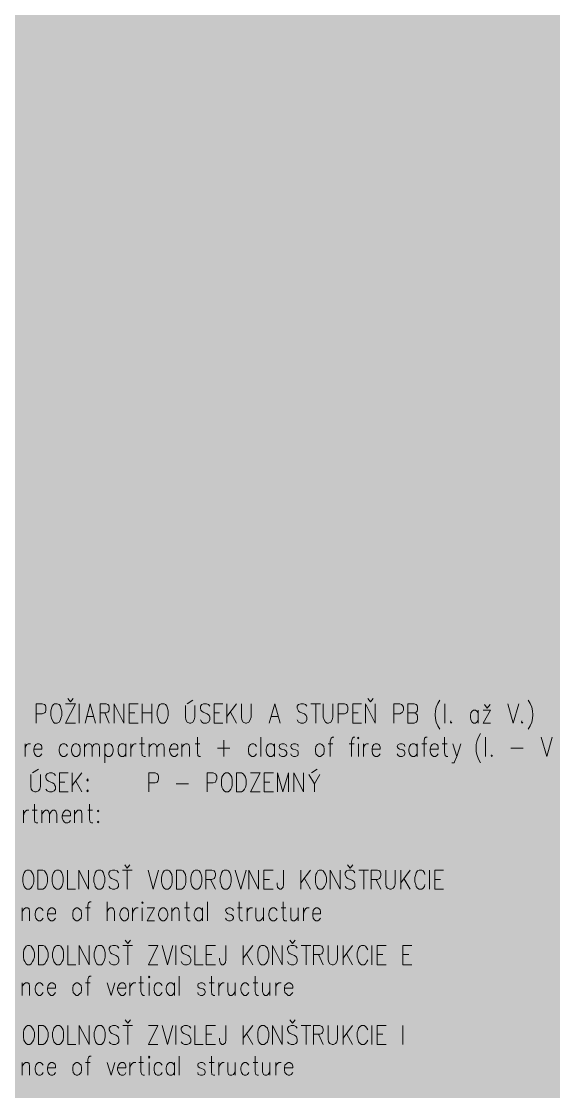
# Model space of a CAD drawing. Header units: millimetres. Extents: x 2377 to 264466, y -28213 to 61616.
# Drawn here: x 252328 to 256166, y -8343 to -624 of the extents above; entities that cross this region are included whole.
import ezdxf

# ---------------------------------------------------------------- set-up
doc = ezdxf.new("R2010")
doc.units = ezdxf.units.MM
doc.layers.add('ZTI_KANAL', color=30, linetype='Continuous', lineweight=50)

msp = doc.modelspace()

# ---------------------------------------------------------------- linework, layer by layer
at = {"layer": 'ZTI_KANAL', "color": 7, "lineweight": 9}
for points in [[(252434.7, -5684.5), (252434.7, -5544.8), (252479.1, -5544.8), (252495, -5551.2), (252501.3, -5557.5), (252504.5, -5570.2), (252504.5, -5592.4), (252501.3, -5605.1), (252495, -5611.5), (252479.1, -5617.8), (252434.7, -5617.8)], [(252647.4, -5544.8), (252717.3, -5544.8), (252647.4, -5684.5), (252717.3, -5684.5)], [(252663.3, -5506.7), (252682.3, -5532.1), (252701.4, -5506.7)], [(252745.8, -5684.5), (252745.8, -5544.8)], [(252787.1, -5684.5), (252825.2, -5544.8), (252863.3, -5684.5)], [(252895.1, -5684.5), (252895.1, -5544.8), (252939.5, -5544.8), (252952.2, -5551.2), (252958.6, -5557.5), (252961.8, -5570.2), (252961.8, -5586.1), (252958.6, -5598.8), (252952.2, -5605.1), (252939.5, -5611.5), (252895.1, -5611.5)], [(252996.7, -5684.5), (252996.7, -5544.8), (253066.6, -5684.5), (253066.6, -5544.8)], [(253171.3, -5684.5), (253104.7, -5684.5), (253104.7, -5544.8), (253171.3, -5544.8)], [(253199.9, -5684.5), (253199.9, -5544.8)], [(253269.8, -5544.8), (253269.8, -5684.5)], [(253511.1, -5557.5), (253511.1, -5643.2), (253514.3, -5662.3), (253523.8, -5678.2), (253539.7, -5684.5), (253549.2, -5684.5), (253565.1, -5678.2), (253574.6, -5662.3), (253577.8, -5643.2), (253577.8, -5557.5)], [(253523.8, -5544.8), (253565.1, -5519.4)], [(253685.8, -5563.9), (253676.2, -5551.2), (253663.5, -5544.8), (253641.3, -5544.8), (253628.6, -5551.2), (253619.1, -5563.9), (253619.1, -5576.6), (253622.3, -5592.4), (253628.6, -5598.8), (253638.1, -5605.1), (253666.7, -5617.8), (253676.2, -5624.2), (253682.6, -5630.5), (253685.8, -5643.2), (253685.8, -5662.3), (253676.2, -5678.2), (253663.5, -5684.5), (253641.3, -5684.5), (253628.6, -5678.2), (253619.1, -5662.3)], [(253781, -5684.5), (253717.5, -5684.5), (253717.5, -5544.8), (253781, -5544.8)], [(253809.6, -5684.5), (253809.6, -5544.8)], [(253879.5, -5544.8), (253809.6, -5636.9)], [(253914.4, -5544.8), (253914.4, -5643.2), (253917.6, -5662.3), (253927.1, -5678.2), (253943, -5684.5), (253952.5, -5684.5), (253968.4, -5678.2), (253977.9, -5662.3), (253984.3, -5643.2), (253984.3, -5544.8)], [(254114.4, -5684.5), (254155.7, -5544.8), (254193.8, -5684.5)], [(254387.5, -5563.9), (254378, -5551.2), (254362.1, -5544.8), (254343.1, -5544.8), (254327.2, -5551.2), (254317.7, -5563.9), (254317.7, -5576.6), (254324, -5592.4), (254327.2, -5598.8), (254336.7, -5605.1), (254368.5, -5617.8), (254378, -5624.2), (254381.2, -5630.5), (254387.5, -5643.2), (254387.5, -5662.3), (254378, -5678.2), (254362.1, -5684.5), (254343.1, -5684.5), (254327.2, -5678.2), (254317.7, -5662.3)], [(254416.1, -5544.8), (254486, -5544.8)], [(254451, -5544.8), (254451, -5684.5)], [(254505, -5544.8), (254505, -5643.2), (254511.4, -5662.3), (254520.9, -5678.2), (254533.6, -5684.5), (254543.1, -5684.5), (254559, -5678.2), (254568.5, -5662.3), (254574.9, -5643.2), (254574.9, -5544.8)], [(254613, -5684.5), (254613, -5544.8), (254657.4, -5544.8), (254673.3, -5551.2), (254676.5, -5557.5), (254682.8, -5570.2), (254682.8, -5592.4), (254676.5, -5605.1), (254673.3, -5611.5), (254657.4, -5617.8), (254613, -5617.8)], [(254781.3, -5684.5), (254717.8, -5684.5), (254717.8, -5544.8), (254781.3, -5544.8)], [(254809.9, -5684.5), (254809.9, -5586.1), (254809.9, -5544.8), (254879.7, -5684.5), (254879.7, -5586.1), (254879.7, -5544.8)], [(254825.7, -5506.7), (254844.8, -5532.1), (254863.8, -5506.7)], [(255013.1, -5684.5), (255013.1, -5544.8), (255057.5, -5544.8), (255070.2, -5551.2), (255076.6, -5557.5), (255082.9, -5570.2), (255082.9, -5592.4), (255076.6, -5605.1), (255070.2, -5611.5), (255057.5, -5617.8), (255013.1, -5617.8)], [(255114.7, -5611.5), (255159.2, -5611.5), (255175, -5617.8), (255181.4, -5624.2), (255184.6, -5636.9), (255184.6, -5655.9), (255181.4, -5668.7), (255175, -5678.2), (255159.2, -5684.5), (255114.7, -5684.5), (255114.7, -5544.8), (255159.2, -5544.8), (255175, -5551.2), (255181.4, -5557.5), (255184.6, -5570.2), (255184.6, -5586.1), (255181.4, -5598.8), (255175, -5605.1), (255159.2, -5611.5)], [(255381.4, -5684.5), (255381.4, -5544.8)], [(255667.2, -5551.2), (255686.3, -5576.6), (255708.5, -5551.2)], [(255835.5, -5544.8), (255873.6, -5684.5), (255914.9, -5544.8)], [(252930, -5611.5), (252961.8, -5684.5)], [(253104.7, -5611.5), (253145.9, -5611.5)], [(253199.9, -5611.5), (253269.8, -5611.5)], [(253717.5, -5611.5), (253755.6, -5611.5)], [(253835, -5605.1), (253879.5, -5684.5)], [(254717.8, -5611.5), (254755.9, -5611.5)], [(255622.8, -5611.5), (255613.2, -5598.8), (255603.7, -5592.4), (255587.8, -5592.4), (255578.3, -5598.8), (255568.8, -5611.5), (255565.6, -5630.5), (255565.6, -5643.2), (255568.8, -5662.3), (255578.3, -5678.2), (255587.8, -5684.5), (255603.7, -5684.5), (255613.2, -5678.2), (255622.8, -5662.3)], [(255622.8, -5592.4), (255622.8, -5684.5)], [(255657.7, -5592.4), (255711.7, -5592.4), (255657.7, -5684.5), (255711.7, -5684.5)], [(252799.8, -5636.9), (252850.6, -5636.9)], [(254130.3, -5636.9), (254181.1, -5636.9)], [(255425.9, -5668.7), (255422.7, -5678.2), (255425.9, -5684.5), (255432.2, -5678.2)], [(255937.1, -5668.7), (255933.9, -5678.2), (255937.1, -5684.5), (255943.5, -5678.2)], [(253196.8, -5786.1), (253196.8, -5897.3), (253199.9, -5919.5), (253212.6, -5925.9), (253222.2, -5925.9)], [(253596.9, -5786.1), (253596.9, -5897.3), (253600, -5919.5), (253609.6, -5925.9), (253619.1, -5925.9)], [(254054.1, -5925.9), (254054.1, -5786.1)], [(254581.2, -5786.1), (254571.7, -5786.1), (254562.2, -5792.5), (254555.8, -5814.7), (254555.8, -5925.9)], [(254733.6, -5786.1), (254724.1, -5786.1), (254714.6, -5792.5), (254708.2, -5814.7), (254708.2, -5925.9)], [(255254.4, -5786.1), (255244.9, -5786.1), (255235.4, -5792.5), (255232.2, -5814.7), (255232.2, -5925.9)], [(255378.3, -5786.1), (255378.3, -5897.3), (255384.6, -5919.5), (255394.1, -5925.9), (255403.7, -5925.9)], [(255673.6, -5925.9), (255673.6, -5786.1)], [(256076.8, -5786.1), (256118.1, -5925.9), (256156.2, -5786.1)], [(252355.3, -5925.9), (252355.3, -5833.8)], [(252355.3, -5871.9), (252358.4, -5852.8), (252368, -5840.1), (252377.5, -5833.8), (252393.4, -5833.8)], [(252418.8, -5871.9), (252475.9, -5871.9), (252475.9, -5859.2), (252472.8, -5846.5), (252466.4, -5840.1), (252456.9, -5833.8), (252441, -5833.8), (252431.5, -5840.1), (252422, -5852.8), (252418.8, -5871.9), (252418.8, -5884.6), (252422, -5906.8), (252431.5, -5919.5), (252441, -5925.9), (252456.9, -5925.9), (252466.4, -5919.5), (252475.9, -5906.8)], [(252660.1, -5852.8), (252650.6, -5840.1), (252641.1, -5833.8), (252625.2, -5833.8), (252615.7, -5840.1), (252606.1, -5852.8), (252599.8, -5871.9), (252599.8, -5884.6), (252606.1, -5906.8), (252615.7, -5919.5), (252625.2, -5925.9), (252641.1, -5925.9), (252650.6, -5919.5), (252660.1, -5906.8)], [(252783.9, -5925.9), (252783.9, -5833.8)], [(252783.9, -5859.2), (252796.7, -5840.1), (252806.2, -5833.8), (252822.1, -5833.8), (252831.6, -5840.1), (252837.9, -5859.2), (252837.9, -5925.9)], [(252837.9, -5859.2), (252850.6, -5840.1), (252860.2, -5833.8), (252876, -5833.8), (252885.6, -5840.1), (252891.9, -5859.2), (252891.9, -5925.9)], [(252930, -5833.8), (252930, -5970.3)], [(252930, -5852.8), (252939.5, -5840.1), (252949.1, -5833.8), (252964.9, -5833.8), (252974.5, -5840.1), (252984, -5852.8), (252990.4, -5871.9), (252990.4, -5884.6), (252984, -5906.8), (252974.5, -5919.5), (252964.9, -5925.9), (252949.1, -5925.9), (252939.5, -5919.5), (252930, -5906.8)], [(253082.4, -5852.8), (253072.9, -5840.1), (253063.4, -5833.8), (253047.5, -5833.8), (253038, -5840.1), (253028.5, -5852.8), (253025.3, -5871.9), (253025.3, -5884.6), (253028.5, -5906.8), (253038, -5919.5), (253047.5, -5925.9), (253063.4, -5925.9), (253072.9, -5919.5), (253082.4, -5906.8)], [(253082.4, -5833.8), (253082.4, -5925.9)], [(253117.4, -5925.9), (253117.4, -5833.8)], [(253117.4, -5871.9), (253123.7, -5852.8), (253133.2, -5840.1), (253142.8, -5833.8), (253155.5, -5833.8)], [(253180.9, -5833.8), (253215.8, -5833.8)], [(253250.7, -5925.9), (253250.7, -5833.8)], [(253250.7, -5859.2), (253266.6, -5840.1), (253276.1, -5833.8), (253288.8, -5833.8), (253298.4, -5840.1), (253304.7, -5859.2), (253304.7, -5925.9)], [(253304.7, -5859.2), (253320.6, -5840.1), (253330.1, -5833.8), (253342.8, -5833.8), (253352.3, -5840.1), (253358.7, -5859.2), (253358.7, -5925.9)], [(253396.8, -5871.9), (253457.1, -5871.9), (253457.1, -5859.2), (253454, -5846.5), (253447.6, -5840.1), (253438.1, -5833.8), (253422.2, -5833.8), (253412.7, -5840.1), (253403.2, -5852.8), (253396.8, -5871.9), (253396.8, -5884.6), (253403.2, -5906.8), (253412.7, -5919.5), (253422.2, -5925.9), (253438.1, -5925.9), (253447.6, -5919.5), (253457.1, -5906.8)], [(253485.7, -5925.9), (253485.7, -5833.8)], [(253485.7, -5859.2), (253501.6, -5840.1), (253511.1, -5833.8), (253527, -5833.8), (253536.5, -5840.1), (253539.7, -5859.2), (253539.7, -5925.9)], [(253581, -5833.8), (253615.9, -5833.8)], [(253742.9, -5865.5), (253831.8, -5865.5)], [(253787.4, -5808.4), (253787.4, -5925.9)], [(254022.4, -5852.8), (254012.8, -5840.1), (254003.3, -5833.8), (253990.6, -5833.8), (253981.1, -5840.1), (253968.4, -5852.8), (253965.2, -5871.9), (253965.2, -5884.6), (253968.4, -5906.8), (253981.1, -5919.5), (253990.6, -5925.9), (254003.3, -5925.9), (254012.8, -5919.5), (254022.4, -5906.8)], [(254152.5, -5852.8), (254143, -5840.1), (254133.5, -5833.8), (254117.6, -5833.8), (254108.1, -5840.1), (254098.6, -5852.8), (254092.2, -5871.9), (254092.2, -5884.6), (254098.6, -5906.8), (254108.1, -5919.5), (254117.6, -5925.9), (254133.5, -5925.9), (254143, -5919.5), (254152.5, -5906.8)], [(254152.5, -5833.8), (254152.5, -5925.9)], [(254241.5, -5852.8), (254235.1, -5840.1), (254222.4, -5833.8), (254206.5, -5833.8), (254190.7, -5840.1), (254187.5, -5852.8), (254190.7, -5865.5), (254200.2, -5871.9), (254225.6, -5878.2), (254235.1, -5884.6), (254241.5, -5897.3), (254241.5, -5906.8), (254235.1, -5919.5), (254222.4, -5925.9), (254206.5, -5925.9), (254190.7, -5919.5), (254187.5, -5906.8)], [(254324, -5852.8), (254320.8, -5840.1), (254305, -5833.8), (254289.1, -5833.8), (254276.4, -5840.1), (254270, -5852.8), (254276.4, -5865.5), (254285.9, -5871.9), (254308.1, -5878.2), (254320.8, -5884.6), (254324, -5897.3), (254324, -5906.8), (254320.8, -5919.5), (254305, -5925.9), (254289.1, -5925.9), (254276.4, -5919.5), (254270, -5906.8)], [(254539.9, -5833.8), (254574.9, -5833.8)], [(254692.4, -5833.8), (254727.3, -5833.8)], [(254759, -5833.8), (254759, -5925.9)], [(254794, -5925.9), (254794, -5833.8)], [(254794, -5871.9), (254797.2, -5852.8), (254806.7, -5840.1), (254816.2, -5833.8), (254832.1, -5833.8)], [(254857.5, -5871.9), (254914.6, -5871.9), (254914.6, -5859.2), (254911.5, -5846.5), (254905.1, -5840.1), (254895.6, -5833.8), (254879.7, -5833.8), (254870.2, -5840.1), (254860.7, -5852.8), (254857.5, -5871.9), (254857.5, -5884.6), (254860.7, -5906.8), (254870.2, -5919.5), (254879.7, -5925.9), (254895.6, -5925.9), (254905.1, -5919.5), (254914.6, -5906.8)], [(255092.5, -5852.8), (255089.3, -5840.1), (255073.4, -5833.8), (255057.5, -5833.8), (255044.8, -5840.1), (255038.5, -5852.8), (255044.8, -5865.5), (255054.4, -5871.9), (255079.8, -5878.2), (255089.3, -5884.6), (255092.5, -5897.3), (255092.5, -5906.8), (255089.3, -5919.5), (255073.4, -5925.9), (255057.5, -5925.9), (255044.8, -5919.5), (255038.5, -5906.8)], [(255181.4, -5852.8), (255171.9, -5840.1), (255162.3, -5833.8), (255146.4, -5833.8), (255136.9, -5840.1), (255127.4, -5852.8), (255121, -5871.9), (255121, -5884.6), (255127.4, -5906.8), (255136.9, -5919.5), (255146.4, -5925.9), (255162.3, -5925.9), (255171.9, -5919.5), (255181.4, -5906.8)], [(255181.4, -5833.8), (255181.4, -5925.9)], [(255216.3, -5833.8), (255251.2, -5833.8)], [(255276.6, -5871.9), (255333.8, -5871.9), (255333.8, -5859.2), (255330.6, -5846.5), (255324.3, -5840.1), (255314.7, -5833.8), (255298.9, -5833.8), (255289.3, -5840.1), (255279.8, -5852.8), (255276.6, -5871.9), (255276.6, -5884.6), (255279.8, -5906.8), (255289.3, -5919.5), (255298.9, -5925.9), (255314.7, -5925.9), (255324.3, -5919.5), (255333.8, -5906.8)], [(255362.4, -5833.8), (255397.3, -5833.8)], [(255495.7, -5833.8), (255467.2, -5925.9), (255451.3, -5964), (255448.1, -5970.3), (255432.2, -5970.3)], [(255438.6, -5833.8), (255467.2, -5925.9)], [(255857.7, -5865.5), (255946.7, -5865.5)], [(255718, -5913.2), (255714.8, -5919.5), (255718, -5925.9), (255724.4, -5919.5)], [(252409.3, -6043.3), (252450.5, -6017.9)], [(254419.3, -6043.3), (254460.6, -6017.9)], [(252396.5, -6056.1), (252396.5, -6141.8), (252399.7, -6160.8), (252409.3, -6173.5), (252425.1, -6179.9), (252434.7, -6179.9), (252450.5, -6173.5), (252460.1, -6160.8), (252466.4, -6141.8), (252466.4, -6056.1)], [(252574.4, -6062.4), (252564.8, -6049.7), (252549, -6043.3), (252529.9, -6043.3), (252514, -6049.7), (252504.5, -6062.4), (252504.5, -6075.1), (252507.7, -6087.8), (252514, -6097.3), (252523.6, -6103.7), (252552.1, -6116.4), (252564.8, -6122.7), (252568, -6129.1), (252574.4, -6141.8), (252574.4, -6160.8), (252564.8, -6173.5), (252549, -6179.9), (252529.9, -6179.9), (252514, -6173.5), (252504.5, -6160.8)], [(252666.5, -6179.9), (252603, -6179.9), (252603, -6043.3), (252666.5, -6043.3)], [(252695, -6179.9), (252695, -6043.3)], [(252764.9, -6043.3), (252695, -6135.4)], [(253247.6, -6179.9), (253247.6, -6043.3), (253292, -6043.3), (253307.9, -6049.7), (253311.1, -6056.1), (253317.4, -6068.8), (253317.4, -6087.8), (253311.1, -6103.7), (253307.9, -6110), (253292, -6116.4), (253247.6, -6116.4)], [(253666.7, -6179.9), (253666.7, -6043.3), (253711.2, -6043.3), (253727, -6049.7), (253730.2, -6056.1), (253736.6, -6068.8), (253736.6, -6087.8), (253730.2, -6103.7), (253727, -6110), (253711.2, -6116.4), (253666.7, -6116.4)], [(253981.1, -6043.3), (254050.9, -6043.3), (253981.1, -6179.9), (254050.9, -6179.9)], [(254146.2, -6179.9), (254079.5, -6179.9), (254079.5, -6043.3), (254146.2, -6043.3)], [(254174.8, -6179.9), (254174.8, -6043.3), (254212.9, -6179.9), (254254.2, -6043.3), (254254.2, -6179.9)], [(254292.3, -6179.9), (254292.3, -6043.3), (254362.1, -6179.9), (254362.1, -6043.3)], [(254400.2, -6056.1), (254441.5, -6122.7), (254479.6, -6056.1)], [(252603, -6110), (252641.1, -6110)], [(252720.4, -6103.7), (252764.9, -6179.9)], [(253444.4, -6122.7), (253533.3, -6122.7)], [(254079.5, -6110), (254120.8, -6110)], [(254441.5, -6122.7), (254441.5, -6179.9)], [(252342.6, -6405.3), (252342.6, -6313.3)], [(252342.6, -6354.5), (252348.9, -6332.3), (252358.4, -6319.6), (252368, -6313.3), (252380.7, -6313.3)], [(252406.1, -6313.3), (252441, -6313.3)], [(252422, -6268.8), (252422, -6379.9), (252425.1, -6399), (252434.7, -6405.3), (252447.4, -6405.3)], [(252475.9, -6405.3), (252475.9, -6313.3)], [(252475.9, -6341.8), (252491.8, -6319.6), (252501.3, -6313.3), (252514, -6313.3), (252523.6, -6319.6), (252529.9, -6341.8), (252529.9, -6405.3)], [(252529.9, -6341.8), (252545.8, -6319.6), (252555.3, -6313.3), (252568, -6313.3), (252577.5, -6319.6), (252583.9, -6341.8), (252583.9, -6405.3)], [(252622, -6354.5), (252682.3, -6354.5), (252682.3, -6341.8), (252679.2, -6326), (252672.8, -6319.6), (252663.3, -6313.3), (252647.4, -6313.3), (252637.9, -6319.6), (252628.4, -6332.3), (252622, -6354.5), (252622, -6367.2), (252628.4, -6386.3), (252637.9, -6399), (252647.4, -6405.3), (252663.3, -6405.3), (252672.8, -6399), (252682.3, -6386.3)], [(252710.9, -6405.3), (252710.9, -6313.3)], [(252710.9, -6341.8), (252726.8, -6319.6), (252736.3, -6313.3), (252752.2, -6313.3), (252761.7, -6319.6), (252764.9, -6341.8), (252764.9, -6405.3)], [(252806.2, -6313.3), (252841.1, -6313.3)], [(252818.9, -6268.8), (252818.9, -6379.9), (252825.2, -6399), (252834.8, -6405.3), (252844.3, -6405.3)], [(253072.9, -6707), (253092, -6732.4), (253111, -6707)], [(254679.7, -6707), (254698.7, -6732.4), (254717.8, -6707)], [(252660.1, -6745.1), (252660.1, -6881.7), (252717.3, -6881.7)], [(252742.7, -6881.7), (252742.7, -6745.1), (252812.5, -6881.7), (252812.5, -6745.1)], [(253028.5, -6764.2), (253018.9, -6751.5), (253003.1, -6745.1), (252984, -6745.1), (252968.1, -6751.5), (252958.6, -6764.2), (252958.6, -6776.9), (252964.9, -6792.7), (252968.1, -6799.1), (252977.6, -6805.4), (253009.4, -6818.1), (253018.9, -6824.5), (253022.1, -6830.8), (253028.5, -6843.6), (253028.5, -6862.6), (253018.9, -6875.3), (253003.1, -6881.7), (252984, -6881.7), (252968.1, -6875.3), (252958.6, -6862.6)], [(253057, -6745.1), (253126.9, -6745.1)], [(253092, -6745.1), (253092, -6843.6), (253092, -6881.7)], [(253241.2, -6745.1), (253279.3, -6881.7), (253317.4, -6745.1)], [(253657.2, -6881.7), (253657.2, -6745.1), (253701.6, -6745.1), (253717.5, -6751.5), (253723.9, -6757.8), (253727, -6770.5), (253727, -6783.2), (253723.9, -6799.1), (253717.5, -6805.4), (253701.6, -6811.8), (253657.2, -6811.8)], [(253869.9, -6745.1), (253911.2, -6881.7), (253949.3, -6745.1)], [(253968.4, -6881.7), (253968.4, -6745.1), (254038.2, -6881.7), (254038.2, -6745.1)], [(254143, -6881.7), (254076.3, -6881.7), (254076.3, -6745.1), (254143, -6745.1)], [(254219.2, -6745.1), (254219.2, -6849.9), (254216.1, -6869), (254209.7, -6875.3), (254200.2, -6881.7), (254190.7, -6881.7), (254181.1, -6875.3), (254174.8, -6869), (254171.6, -6849.9), (254171.6, -6837.2)], [(254343.1, -6881.7), (254343.1, -6745.1)], [(254412.9, -6745.1), (254343.1, -6837.2)], [(254555.8, -6881.7), (254555.8, -6745.1), (254625.7, -6881.7), (254625.7, -6745.1)], [(254733.6, -6764.2), (254724.1, -6751.5), (254708.2, -6745.1), (254689.2, -6745.1), (254673.3, -6751.5), (254663.8, -6764.2), (254663.8, -6776.9), (254670.1, -6792.7), (254673.3, -6799.1), (254682.8, -6805.4), (254711.4, -6818.1), (254724.1, -6824.5), (254727.3, -6830.8), (254733.6, -6843.6), (254733.6, -6862.6), (254724.1, -6875.3), (254708.2, -6881.7), (254689.2, -6881.7), (254673.3, -6875.3), (254663.8, -6862.6)], [(254762.2, -6745.1), (254832.1, -6745.1)], [(254797.2, -6745.1), (254797.2, -6881.7)], [(254851.1, -6881.7), (254851.1, -6745.1), (254895.6, -6745.1), (254911.5, -6751.5), (254914.6, -6757.8), (254921, -6770.5), (254921, -6783.2), (254914.6, -6799.1), (254911.5, -6805.4), (254895.6, -6811.8), (254851.1, -6811.8)], [(254955.9, -6745.1), (254955.9, -6843.6), (254959.1, -6862.6), (254968.6, -6875.3), (254984.5, -6881.7), (254994, -6881.7), (255009.9, -6875.3), (255019.4, -6862.6), (255022.6, -6843.6), (255022.6, -6745.1)], [(255063.9, -6881.7), (255063.9, -6745.1)], [(255130.6, -6745.1), (255063.9, -6837.2)], [(255238.5, -6776.9), (255235.4, -6764.2), (255225.8, -6751.5), (255216.3, -6745.1), (255197.3, -6745.1), (255184.6, -6751.5), (255175, -6764.2), (255171.9, -6776.9), (255165.5, -6799.1), (255165.5, -6830.8), (255171.9, -6849.9), (255175, -6862.6), (255184.6, -6875.3), (255197.3, -6881.7), (255216.3, -6881.7), (255225.8, -6875.3), (255235.4, -6862.6), (255238.5, -6849.9)], [(255270.3, -6881.7), (255270.3, -6745.1)], [(255371.9, -6881.7), (255308.4, -6881.7), (255308.4, -6745.1), (255371.9, -6745.1)], [(253692.1, -6811.8), (253727, -6881.7)], [(254076.3, -6811.8), (254117.6, -6811.8)], [(254368.5, -6805.4), (254412.9, -6881.7)], [(254886.1, -6811.8), (254921, -6881.7)], [(255086.1, -6805.4), (255130.6, -6881.7)], [(255308.4, -6811.8), (255349.7, -6811.8)], [(252333, -7110.3), (252333, -7018.2)], [(252333, -7043.6), (252348.9, -7024.5), (252358.4, -7018.2), (252374.3, -7018.2), (252383.8, -7024.5), (252387, -7043.6), (252387, -7110.3)], [(252485.5, -7037.2), (252475.9, -7024.5), (252466.4, -7018.2), (252450.5, -7018.2), (252441, -7024.5), (252431.5, -7037.2), (252428.3, -7059.5), (252428.3, -7072.2), (252431.5, -7091.2), (252441, -7103.9), (252450.5, -7110.3), (252466.4, -7110.3), (252475.9, -7103.9), (252485.5, -7091.2)], [(252517.2, -7059.5), (252574.4, -7059.5), (252574.4, -7043.6), (252571.2, -7030.9), (252564.8, -7024.5), (252555.3, -7018.2), (252539.4, -7018.2), (252529.9, -7024.5), (252520.4, -7037.2), (252517.2, -7059.5), (252517.2, -7072.2), (252520.4, -7091.2), (252529.9, -7103.9), (252539.4, -7110.3), (252555.3, -7110.3), (252564.8, -7103.9), (252574.4, -7091.2)], [(252790.3, -7018.2), (252825.2, -7018.2)], [(252831.6, -6973.7), (252822.1, -6973.7), (252812.5, -6980.1), (252806.2, -6999.1), (252806.2, -7110.3)], [(252945.9, -7110.3), (252945.9, -6973.7)], [(252945.9, -7043.6), (252958.6, -7024.5), (252968.1, -7018.2), (252984, -7018.2), (252993.5, -7024.5), (252999.9, -7043.6), (252999.9, -7110.3)], [(253130.1, -7110.3), (253130.1, -7018.2)], [(253130.1, -7059.5), (253136.4, -7037.2), (253145.9, -7024.5), (253155.5, -7018.2), (253171.3, -7018.2)], [(253199.9, -7018.2), (253199.9, -7110.3)], [(253234.9, -7018.2), (253288.8, -7018.2), (253234.9, -7110.3), (253288.8, -7110.3)], [(253412.7, -7110.3), (253412.7, -7018.2)], [(253412.7, -7043.6), (253428.6, -7024.5), (253438.1, -7018.2), (253450.8, -7018.2), (253460.3, -7024.5), (253466.7, -7043.6), (253466.7, -7110.3)], [(253504.8, -7018.2), (253539.7, -7018.2)], [(253520.6, -6973.7), (253520.6, -7084.9), (253527, -7103.9), (253536.5, -7110.3), (253546, -7110.3)], [(253635, -7037.2), (253625.4, -7024.5), (253615.9, -7018.2), (253600, -7018.2), (253590.5, -7024.5), (253581, -7037.2), (253574.6, -7059.5), (253574.6, -7072.2), (253581, -7091.2), (253590.5, -7103.9), (253600, -7110.3), (253615.9, -7110.3), (253625.4, -7103.9), (253635, -7091.2)], [(253635, -7018.2), (253635, -7110.3)], [(253669.9, -7110.3), (253669.9, -6973.7)], [(253857.2, -7037.2), (253850.9, -7024.5), (253835, -7018.2), (253822.3, -7018.2), (253806.4, -7024.5), (253800.1, -7037.2), (253806.4, -7050), (253816, -7059.5), (253841.4, -7065.8), (253850.9, -7072.2), (253857.2, -7084.9), (253857.2, -7091.2), (253850.9, -7103.9), (253835, -7110.3), (253822.3, -7110.3), (253806.4, -7103.9), (253800.1, -7091.2)], [(253885.8, -7018.2), (253920.7, -7018.2)], [(253898.5, -6973.7), (253898.5, -7084.9), (253904.9, -7103.9), (253914.4, -7110.3), (253923.9, -7110.3)], [(253955.7, -7110.3), (253955.7, -7018.2)], [(253955.7, -7059.5), (253958.8, -7037.2), (253968.4, -7024.5), (253977.9, -7018.2), (253993.8, -7018.2)], [(254019.2, -7018.2), (254019.2, -7084.9), (254022.4, -7103.9), (254031.9, -7110.3), (254047.8, -7110.3), (254057.3, -7103.9), (254073.2, -7084.9)], [(254073.2, -7018.2), (254073.2, -7110.3)], [(254171.6, -7037.2), (254162.1, -7024.5), (254152.5, -7018.2), (254136.7, -7018.2), (254127.1, -7024.5), (254117.6, -7037.2), (254111.3, -7059.5), (254111.3, -7072.2), (254117.6, -7091.2), (254127.1, -7103.9), (254136.7, -7110.3), (254152.5, -7110.3), (254162.1, -7103.9), (254171.6, -7091.2)], [(254200.2, -7018.2), (254235.1, -7018.2)], [(254216.1, -6973.7), (254216.1, -7084.9), (254219.2, -7103.9), (254228.8, -7110.3), (254241.5, -7110.3)], [(254270, -7018.2), (254270, -7084.9), (254273.2, -7103.9), (254285.9, -7110.3), (254298.6, -7110.3), (254308.1, -7103.9), (254324, -7084.9)], [(254324, -7018.2), (254324, -7110.3)], [(254362.1, -7110.3), (254362.1, -7018.2)], [(254362.1, -7059.5), (254368.5, -7037.2), (254378, -7024.5), (254387.5, -7018.2), (254403.4, -7018.2)], [(254428.8, -7059.5), (254486, -7059.5), (254486, -7043.6), (254482.8, -7030.9), (254476.4, -7024.5), (254466.9, -7018.2), (254451, -7018.2), (254441.5, -7024.5), (254432, -7037.2), (254428.8, -7059.5), (254428.8, -7072.2), (254432, -7091.2), (254441.5, -7103.9), (254451, -7110.3), (254466.9, -7110.3), (254476.4, -7103.9), (254486, -7091.2)], [(253076.1, -7250), (253095.1, -7275.4), (253114.2, -7250)], [(254263.7, -7250), (254282.7, -7275.4), (254301.8, -7250)], [(252663.3, -7288.1), (252663.3, -7427.8), (252720.4, -7427.8)], [(252745.8, -7427.8), (252745.8, -7288.1), (252815.7, -7427.8), (252815.7, -7288.1)], [(253031.6, -7307.2), (253022.1, -7294.5), (253006.2, -7288.1), (252987.2, -7288.1), (252971.3, -7294.5), (252961.8, -7307.2), (252961.8, -7319.9), (252968.1, -7335.7), (252971.3, -7342.1), (252980.8, -7348.4), (253012.6, -7361.1), (253022.1, -7367.5), (253025.3, -7373.8), (253031.6, -7386.5), (253031.6, -7405.6), (253022.1, -7421.5), (253006.2, -7427.8), (252987.2, -7427.8), (252971.3, -7421.5), (252961.8, -7405.6)], [(253060.2, -7288.1), (253130.1, -7288.1)], [(253095.1, -7288.1), (253095.1, -7386.5), (253095.1, -7427.8)], [(253244.4, -7288.1), (253311.1, -7288.1), (253244.4, -7427.8), (253311.1, -7427.8)], [(253342.8, -7288.1), (253380.9, -7427.8), (253419, -7288.1)], [(253441.3, -7427.8), (253441.3, -7288.1)], [(253549.2, -7307.2), (253539.7, -7294.5), (253523.8, -7288.1), (253504.8, -7288.1), (253488.9, -7294.5), (253479.4, -7307.2), (253479.4, -7319.9), (253485.7, -7335.7), (253488.9, -7342.1), (253498.4, -7348.4), (253530.2, -7361.1), (253539.7, -7367.5), (253542.9, -7373.8), (253549.2, -7386.5), (253549.2, -7405.6), (253539.7, -7421.5), (253523.8, -7427.8), (253504.8, -7427.8), (253488.9, -7421.5), (253479.4, -7405.6)], [(253577.8, -7288.1), (253577.8, -7427.8), (253638.1, -7427.8)], [(253727, -7427.8), (253660.4, -7427.8), (253660.4, -7288.1), (253727, -7288.1)], [(253803.3, -7288.1), (253803.3, -7392.9), (253800.1, -7411.9), (253793.7, -7421.5), (253784.2, -7427.8), (253774.7, -7427.8), (253765.1, -7421.5), (253762, -7411.9), (253755.6, -7392.9), (253755.6, -7380.2)], [(253927.1, -7427.8), (253927.1, -7288.1)], [(253997, -7288.1), (253927.1, -7380.2)], [(254139.8, -7427.8), (254139.8, -7288.1), (254209.7, -7427.8), (254209.7, -7288.1)], [(254317.7, -7307.2), (254308.1, -7294.5), (254292.3, -7288.1), (254273.2, -7288.1), (254257.3, -7294.5), (254247.8, -7307.2), (254247.8, -7319.9), (254254.2, -7335.7), (254257.3, -7342.1), (254266.9, -7348.4), (254298.6, -7361.1), (254308.1, -7367.5), (254311.3, -7373.8), (254317.7, -7386.5), (254317.7, -7405.6), (254308.1, -7421.5), (254292.3, -7427.8), (254273.2, -7427.8), (254257.3, -7421.5), (254247.8, -7405.6)], [(254346.2, -7288.1), (254416.1, -7288.1)], [(254381.2, -7288.1), (254381.2, -7427.8)], [(254435.2, -7427.8), (254435.2, -7288.1), (254479.6, -7288.1), (254495.5, -7294.5), (254498.7, -7300.8), (254505, -7313.5), (254505, -7329.4), (254498.7, -7342.1), (254495.5, -7348.4), (254479.6, -7354.8), (254435.2, -7354.8)], [(254539.9, -7288.1), (254539.9, -7386.5), (254543.1, -7405.6), (254552.6, -7421.5), (254568.5, -7427.8), (254578.1, -7427.8), (254593.9, -7421.5), (254603.5, -7405.6), (254606.6, -7386.5), (254606.6, -7288.1)], [(254647.9, -7427.8), (254647.9, -7288.1)], [(254714.6, -7288.1), (254647.9, -7380.2)], [(254825.7, -7319.9), (254819.4, -7307.2), (254809.9, -7294.5), (254800.3, -7288.1), (254781.3, -7288.1), (254771.8, -7294.5), (254759, -7307.2), (254755.9, -7319.9), (254749.5, -7342.1), (254749.5, -7373.8), (254755.9, -7392.9), (254759, -7405.6), (254771.8, -7421.5), (254781.3, -7427.8), (254800.3, -7427.8), (254809.9, -7421.5), (254819.4, -7405.6), (254825.7, -7392.9)], [(254854.3, -7427.8), (254854.3, -7288.1)], [(254959.1, -7427.8), (254892.4, -7427.8), (254892.4, -7288.1), (254959.1, -7288.1)], [(255143.3, -7427.8), (255079.8, -7427.8), (255079.8, -7288.1), (255143.3, -7288.1)], [(253660.4, -7354.8), (253701.6, -7354.8)], [(253952.5, -7348.4), (253997, -7427.8)], [(254470.1, -7354.8), (254505, -7427.8)], [(254673.3, -7348.4), (254714.6, -7427.8)], [(254892.4, -7354.8), (254933.7, -7354.8)], [(255079.8, -7354.8), (255121, -7354.8)], [(252333, -7650.1), (252333, -7558)], [(252333, -7583.4), (252348.9, -7564.4), (252358.4, -7558), (252374.3, -7558), (252383.8, -7564.4), (252387, -7583.4), (252387, -7650.1)], [(252485.5, -7577.1), (252475.9, -7564.4), (252466.4, -7558), (252450.5, -7558), (252441, -7564.4), (252431.5, -7577.1), (252428.3, -7596.1), (252428.3, -7608.8), (252431.5, -7627.9), (252441, -7640.6), (252450.5, -7650.1), (252466.4, -7650.1), (252475.9, -7640.6), (252485.5, -7627.9)], [(252517.2, -7596.1), (252574.4, -7596.1), (252574.4, -7583.4), (252571.2, -7570.7), (252564.8, -7564.4), (252555.3, -7558), (252539.4, -7558), (252529.9, -7564.4), (252520.4, -7577.1), (252517.2, -7596.1), (252517.2, -7608.8), (252520.4, -7627.9), (252529.9, -7640.6), (252539.4, -7650.1), (252555.3, -7650.1), (252564.8, -7640.6), (252574.4, -7627.9)], [(252790.3, -7558), (252825.2, -7558)], [(252831.6, -7510.4), (252822.1, -7510.4), (252812.5, -7516.7), (252806.2, -7535.8), (252806.2, -7650.1)], [(252945.9, -7558), (252974.5, -7650.1), (253003.1, -7558)], [(253022.1, -7596.1), (253082.4, -7596.1), (253082.4, -7583.4), (253076.1, -7570.7), (253072.9, -7564.4), (253063.4, -7558), (253047.5, -7558), (253038, -7564.4), (253028.5, -7577.1), (253022.1, -7596.1), (253022.1, -7608.8), (253028.5, -7627.9), (253038, -7640.6), (253047.5, -7650.1), (253063.4, -7650.1), (253072.9, -7640.6), (253082.4, -7627.9)], [(253111, -7650.1), (253111, -7558)], [(253111, -7596.1), (253117.4, -7577.1), (253126.9, -7564.4), (253136.4, -7558), (253152.3, -7558)], [(253174.5, -7558), (253209.5, -7558)], [(253190.4, -7510.4), (253190.4, -7621.5), (253196.8, -7640.6), (253206.3, -7650.1), (253215.8, -7650.1)], [(253250.7, -7558), (253250.7, -7650.1)], [(253342.8, -7577.1), (253333.3, -7564.4), (253323.8, -7558), (253307.9, -7558), (253298.4, -7564.4), (253288.8, -7577.1), (253285.7, -7596.1), (253285.7, -7608.8), (253288.8, -7627.9), (253298.4, -7640.6), (253307.9, -7650.1), (253323.8, -7650.1), (253333.3, -7640.6), (253342.8, -7627.9)], [(253431.7, -7577.1), (253422.2, -7564.4), (253412.7, -7558), (253396.8, -7558), (253387.3, -7564.4), (253377.7, -7577.1), (253371.4, -7596.1), (253371.4, -7608.8), (253377.7, -7627.9), (253387.3, -7640.6), (253396.8, -7650.1), (253412.7, -7650.1), (253422.2, -7640.6), (253431.7, -7627.9)], [(253431.7, -7558), (253431.7, -7650.1)], [(253466.7, -7650.1), (253466.7, -7510.4)], [(253654, -7577.1), (253647.7, -7564.4), (253635, -7558), (253619.1, -7558), (253603.2, -7564.4), (253600, -7577.1), (253603.2, -7589.8), (253615.9, -7596.1), (253638.1, -7602.5), (253647.7, -7608.8), (253654, -7621.5), (253654, -7627.9), (253647.7, -7640.6), (253635, -7650.1), (253619.1, -7650.1), (253603.2, -7640.6), (253600, -7627.9)], [(253682.6, -7558), (253717.5, -7558)], [(253698.5, -7510.4), (253698.5, -7621.5), (253701.6, -7640.6), (253714.3, -7650.1), (253723.9, -7650.1)], [(253752.4, -7650.1), (253752.4, -7558)], [(253752.4, -7596.1), (253758.8, -7577.1), (253768.3, -7564.4), (253777.9, -7558), (253790.6, -7558)], [(253816, -7558), (253816, -7621.5), (253822.3, -7640.6), (253831.8, -7650.1), (253844.5, -7650.1), (253857.2, -7640.6), (253869.9, -7621.5)], [(253869.9, -7558), (253869.9, -7650.1)], [(253968.4, -7577.1), (253958.8, -7564.4), (253949.3, -7558), (253933.4, -7558), (253923.9, -7564.4), (253914.4, -7577.1), (253911.2, -7596.1), (253911.2, -7608.8), (253914.4, -7627.9), (253923.9, -7640.6), (253933.4, -7650.1), (253949.3, -7650.1), (253958.8, -7640.6), (253968.4, -7627.9)], [(254000.1, -7558), (254031.9, -7558)], [(254012.8, -7510.4), (254012.8, -7621.5), (254019.2, -7640.6), (254028.7, -7650.1), (254038.2, -7650.1)], [(254066.8, -7558), (254066.8, -7621.5), (254073.2, -7640.6), (254082.7, -7650.1), (254098.6, -7650.1), (254108.1, -7640.6), (254120.8, -7621.5)], [(254120.8, -7558), (254120.8, -7650.1)], [(254162.1, -7650.1), (254162.1, -7558)], [(254162.1, -7596.1), (254165.2, -7577.1), (254174.8, -7564.4), (254184.3, -7558), (254200.2, -7558)], [(254225.6, -7596.1), (254285.9, -7596.1), (254285.9, -7583.4), (254279.6, -7570.7), (254273.2, -7564.4), (254263.7, -7558), (254251, -7558), (254241.5, -7564.4), (254228.8, -7577.1), (254225.6, -7596.1), (254225.6, -7608.8), (254228.8, -7627.9), (254241.5, -7640.6), (254251, -7650.1), (254263.7, -7650.1), (254273.2, -7640.6), (254285.9, -7627.9)], [(252663.3, -7866), (252663.3, -8002.6), (252720.4, -8002.6)], [(252745.8, -8002.6), (252745.8, -7866), (252815.7, -8002.6), (252815.7, -7866)], [(253031.6, -7885.1), (253022.1, -7872.4), (253006.2, -7866), (252987.2, -7866), (252971.3, -7872.4), (252961.8, -7885.1), (252961.8, -7897.8), (252968.1, -7910.5), (252971.3, -7916.8), (252980.8, -7923.2), (253012.6, -7935.9), (253022.1, -7942.2), (253025.3, -7948.6), (253031.6, -7964.5), (253031.6, -7983.5), (253022.1, -7996.2), (253006.2, -8002.6), (252987.2, -8002.6), (252971.3, -7996.2), (252961.8, -7983.5)], [(253060.2, -7866), (253130.1, -7866)], [(253076.1, -7824.7), (253095.1, -7850.2), (253114.2, -7824.7)], [(253095.1, -7866), (253095.1, -7964.5), (253095.1, -8002.6)], [(253244.4, -7866), (253311.1, -7866), (253244.4, -8002.6), (253311.1, -8002.6)], [(253342.8, -7866), (253380.9, -8002.6), (253419, -7866)], [(253441.3, -8002.6), (253441.3, -7866)], [(253549.2, -7885.1), (253539.7, -7872.4), (253523.8, -7866), (253504.8, -7866), (253488.9, -7872.4), (253479.4, -7885.1), (253479.4, -7897.8), (253485.7, -7910.5), (253488.9, -7916.8), (253498.4, -7923.2), (253530.2, -7935.9), (253539.7, -7942.2), (253542.9, -7948.6), (253549.2, -7964.5), (253549.2, -7983.5), (253539.7, -7996.2), (253523.8, -8002.6), (253504.8, -8002.6), (253488.9, -7996.2), (253479.4, -7983.5)], [(253577.8, -7866), (253577.8, -8002.6), (253638.1, -8002.6)], [(253727, -8002.6), (253660.4, -8002.6), (253660.4, -7866), (253727, -7866)], [(253803.3, -7866), (253803.3, -7970.8), (253800.1, -7989.9), (253793.7, -7996.2), (253784.2, -8002.6), (253774.7, -8002.6), (253765.1, -7996.2), (253762, -7989.9), (253755.6, -7970.8), (253755.6, -7958.1)], [(253927.1, -8002.6), (253927.1, -7866)], [(253997, -7866), (253927.1, -7958.1)], [(254139.8, -8002.6), (254139.8, -7866), (254209.7, -8002.6), (254209.7, -7866)], [(254317.7, -7885.1), (254308.1, -7872.4), (254292.3, -7866), (254273.2, -7866), (254257.3, -7872.4), (254247.8, -7885.1), (254247.8, -7897.8), (254254.2, -7910.5), (254257.3, -7916.8), (254266.9, -7923.2), (254298.6, -7935.9), (254308.1, -7942.2), (254311.3, -7948.6), (254317.7, -7964.5), (254317.7, -7983.5), (254308.1, -7996.2), (254292.3, -8002.6), (254273.2, -8002.6), (254257.3, -7996.2), (254247.8, -7983.5)], [(254263.7, -7824.7), (254282.7, -7850.2), (254301.8, -7824.7)], [(254346.2, -7866), (254416.1, -7866)], [(254381.2, -7866), (254381.2, -8002.6)], [(254435.2, -8002.6), (254435.2, -7866), (254479.6, -7866), (254495.5, -7872.4), (254498.7, -7878.7), (254505, -7891.4), (254505, -7904.1), (254498.7, -7916.8), (254495.5, -7923.2), (254479.6, -7929.5), (254435.2, -7929.5)], [(254539.9, -7866), (254539.9, -7964.5), (254543.1, -7983.5), (254552.6, -7996.2), (254568.5, -8002.6), (254578.1, -8002.6), (254593.9, -7996.2), (254603.5, -7983.5), (254606.6, -7964.5), (254606.6, -7866)], [(254647.9, -8002.6), (254647.9, -7866)], [(254714.6, -7866), (254647.9, -7958.1)], [(254825.7, -7897.8), (254819.4, -7885.1), (254809.9, -7872.4), (254800.3, -7866), (254781.3, -7866), (254771.8, -7872.4), (254759, -7885.1), (254755.9, -7897.8), (254749.5, -7916.8), (254749.5, -7948.6), (254755.9, -7970.8), (254759, -7983.5), (254771.8, -7996.2), (254781.3, -8002.6), (254800.3, -8002.6), (254809.9, -7996.2), (254819.4, -7983.5), (254825.7, -7970.8)], [(254854.3, -8002.6), (254854.3, -7866)], [(254959.1, -8002.6), (254892.4, -8002.6), (254892.4, -7866), (254959.1, -7866)], [(255079.8, -8002.6), (255079.8, -7866)], [(253660.4, -7929.5), (253701.6, -7929.5)], [(253952.5, -7923.2), (253997, -8002.6)], [(254470.1, -7929.5), (254505, -8002.6)], [(254673.3, -7923.2), (254714.6, -8002.6)], [(254892.4, -7929.5), (254933.7, -7929.5)], [(252831.6, -8088.3), (252822.1, -8088.3), (252812.5, -8094.7), (252806.2, -8113.7), (252806.2, -8224.9)], [(253190.4, -8088.3), (253190.4, -8199.4), (253196.8, -8218.5), (253206.3, -8224.9), (253215.8, -8224.9)], [(253466.7, -8224.9), (253466.7, -8088.3)], [(253698.5, -8088.3), (253698.5, -8199.4), (253701.6, -8218.5), (253714.3, -8224.9), (253723.9, -8224.9)], [(254012.8, -8088.3), (254012.8, -8199.4), (254019.2, -8218.5), (254028.7, -8224.9), (254038.2, -8224.9)], [(252333, -8224.9), (252333, -8132.8)], [(252333, -8158.2), (252348.9, -8139.1), (252358.4, -8132.8), (252374.3, -8132.8), (252383.8, -8139.1), (252387, -8158.2), (252387, -8224.9)], [(252485.5, -8151.8), (252475.9, -8139.1), (252466.4, -8132.8), (252450.5, -8132.8), (252441, -8139.1), (252431.5, -8151.8), (252428.3, -8170.9), (252428.3, -8186.7), (252431.5, -8205.8), (252441, -8218.5), (252450.5, -8224.9), (252466.4, -8224.9), (252475.9, -8218.5), (252485.5, -8205.8)], [(252517.2, -8170.9), (252574.4, -8170.9), (252574.4, -8158.2), (252571.2, -8145.5), (252564.8, -8139.1), (252555.3, -8132.8), (252539.4, -8132.8), (252529.9, -8139.1), (252520.4, -8151.8), (252517.2, -8170.9), (252517.2, -8186.7), (252520.4, -8205.8), (252529.9, -8218.5), (252539.4, -8224.9), (252555.3, -8224.9), (252564.8, -8218.5), (252574.4, -8205.8)], [(252790.3, -8132.8), (252825.2, -8132.8)], [(252945.9, -8132.8), (252974.5, -8224.9), (253003.1, -8132.8)], [(253022.1, -8170.9), (253082.4, -8170.9), (253082.4, -8158.2), (253076.1, -8145.5), (253072.9, -8139.1), (253063.4, -8132.8), (253047.5, -8132.8), (253038, -8139.1), (253028.5, -8151.8), (253022.1, -8170.9), (253022.1, -8186.7), (253028.5, -8205.8), (253038, -8218.5), (253047.5, -8224.9), (253063.4, -8224.9), (253072.9, -8218.5), (253082.4, -8205.8)], [(253111, -8224.9), (253111, -8132.8)], [(253111, -8170.9), (253117.4, -8151.8), (253126.9, -8139.1), (253136.4, -8132.8), (253152.3, -8132.8)], [(253174.5, -8132.8), (253209.5, -8132.8)], [(253250.7, -8132.8), (253250.7, -8224.9)], [(253342.8, -8151.8), (253333.3, -8139.1), (253323.8, -8132.8), (253307.9, -8132.8), (253298.4, -8139.1), (253288.8, -8151.8), (253285.7, -8170.9), (253285.7, -8186.7), (253288.8, -8205.8), (253298.4, -8218.5), (253307.9, -8224.9), (253323.8, -8224.9), (253333.3, -8218.5), (253342.8, -8205.8)], [(253431.7, -8151.8), (253422.2, -8139.1), (253412.7, -8132.8), (253396.8, -8132.8), (253387.3, -8139.1), (253377.7, -8151.8), (253371.4, -8170.9), (253371.4, -8186.7), (253377.7, -8205.8), (253387.3, -8218.5), (253396.8, -8224.9), (253412.7, -8224.9), (253422.2, -8218.5), (253431.7, -8205.8)], [(253431.7, -8132.8), (253431.7, -8224.9)], [(253654, -8151.8), (253647.7, -8139.1), (253635, -8132.8), (253619.1, -8132.8), (253603.2, -8139.1), (253600, -8151.8), (253603.2, -8164.5), (253615.9, -8170.9), (253638.1, -8180.4), (253647.7, -8186.7), (253654, -8199.4), (253654, -8205.8), (253647.7, -8218.5), (253635, -8224.9), (253619.1, -8224.9), (253603.2, -8218.5), (253600, -8205.8)], [(253682.6, -8132.8), (253717.5, -8132.8)], [(253752.4, -8224.9), (253752.4, -8132.8)], [(253752.4, -8170.9), (253758.8, -8151.8), (253768.3, -8139.1), (253777.9, -8132.8), (253790.6, -8132.8)], [(253816, -8132.8), (253816, -8199.4), (253822.3, -8218.5), (253831.8, -8224.9), (253844.5, -8224.9), (253857.2, -8218.5), (253869.9, -8199.4)], [(253869.9, -8132.8), (253869.9, -8224.9)], [(253968.4, -8151.8), (253958.8, -8139.1), (253949.3, -8132.8), (253933.4, -8132.8), (253923.9, -8139.1), (253914.4, -8151.8), (253911.2, -8170.9), (253911.2, -8186.7), (253914.4, -8205.8), (253923.9, -8218.5), (253933.4, -8224.9), (253949.3, -8224.9), (253958.8, -8218.5), (253968.4, -8205.8)], [(254000.1, -8132.8), (254031.9, -8132.8)], [(254066.8, -8132.8), (254066.8, -8199.4), (254073.2, -8218.5), (254082.7, -8224.9), (254098.6, -8224.9), (254108.1, -8218.5), (254120.8, -8199.4)], [(254120.8, -8132.8), (254120.8, -8224.9)], [(254162.1, -8224.9), (254162.1, -8132.8)], [(254162.1, -8170.9), (254165.2, -8151.8), (254174.8, -8139.1), (254184.3, -8132.8), (254200.2, -8132.8)], [(254225.6, -8170.9), (254285.9, -8170.9), (254285.9, -8158.2), (254279.6, -8145.5), (254273.2, -8139.1), (254263.7, -8132.8), (254251, -8132.8), (254241.5, -8139.1), (254228.8, -8151.8), (254225.6, -8170.9), (254225.6, -8186.7), (254228.8, -8205.8), (254241.5, -8218.5), (254251, -8224.9), (254263.7, -8224.9), (254273.2, -8218.5), (254285.9, -8205.8)]]:
    msp.add_lwpolyline(points, dxfattribs=at)
for points in [[(252568, -5544.8), (252558.5, -5551.2), (252549, -5563.9), (252545.8, -5576.6), (252539.4, -5598.8), (252539.4, -5630.5), (252545.8, -5649.6), (252549, -5662.3), (252558.5, -5678.2), (252568, -5684.5), (252587.1, -5684.5), (252599.8, -5678.2), (252609.3, -5662.3), (252612.5, -5649.6), (252618.8, -5630.5), (252618.8, -5598.8), (252612.5, -5576.6), (252609.3, -5563.9), (252599.8, -5551.2), (252587.1, -5544.8)], [(253336.5, -5544.8), (253326.9, -5551.2), (253317.4, -5563.9), (253314.2, -5576.6), (253307.9, -5598.8), (253307.9, -5630.5), (253314.2, -5649.6), (253317.4, -5662.3), (253326.9, -5678.2), (253336.5, -5684.5), (253358.7, -5684.5), (253368.2, -5678.2), (253377.7, -5662.3), (253380.9, -5649.6), (253387.3, -5630.5), (253387.3, -5598.8), (253380.9, -5576.6), (253377.7, -5563.9), (253368.2, -5551.2), (253358.7, -5544.8)], [(254752.7, -5792.5), (254759, -5798.8), (254762.2, -5792.5), (254759, -5786.1)], [(252714.1, -5833.8), (252704.6, -5840.1), (252695, -5852.8), (252688.7, -5871.9), (252688.7, -5884.6), (252695, -5906.8), (252704.6, -5919.5), (252714.1, -5925.9), (252726.8, -5925.9), (252739.5, -5919.5), (252749, -5906.8), (252752.2, -5884.6), (252752.2, -5871.9), (252749, -5852.8), (252739.5, -5840.1), (252726.8, -5833.8)], [(254473.3, -5833.8), (254463.7, -5840.1), (254451, -5852.8), (254447.9, -5871.9), (254447.9, -5884.6), (254451, -5906.8), (254463.7, -5919.5), (254473.3, -5925.9), (254486, -5925.9), (254495.5, -5919.5), (254508.2, -5906.8), (254511.4, -5884.6), (254511.4, -5871.9), (254508.2, -5852.8), (254495.5, -5840.1), (254486, -5833.8)], [(252806.2, -6087.8), (252799.8, -6097.3), (252806.2, -6103.7), (252809.4, -6097.3)], [(253800.1, -6043.3), (253790.6, -6049.7), (253781, -6062.4), (253774.7, -6075.1), (253771.5, -6097.3), (253771.5, -6129.1), (253774.7, -6148.1), (253781, -6160.8), (253790.6, -6173.5), (253800.1, -6179.9), (253819.1, -6179.9), (253828.7, -6173.5), (253838.2, -6160.8), (253844.5, -6148.1), (253847.7, -6129.1), (253847.7, -6097.3), (253844.5, -6075.1), (253838.2, -6062.4), (253828.7, -6049.7), (253819.1, -6043.3)], [(253879.5, -6179.9), (253879.5, -6043.3), (253914.4, -6043.3), (253927.1, -6049.7), (253936.6, -6062.4), (253943, -6075.1), (253949.3, -6097.3), (253949.3, -6129.1), (253943, -6148.1), (253936.6, -6160.8), (253927.1, -6173.5), (253914.4, -6179.9)], [(252806.2, -6167.2), (252799.8, -6173.5), (252806.2, -6179.9), (252809.4, -6173.5)], [(252879.2, -6313.3), (252876, -6319.6), (252879.2, -6326), (252885.6, -6319.6)], [(252879.2, -6392.6), (252876, -6399), (252879.2, -6405.3), (252885.6, -6399)], [(252368, -6745.1), (252358.4, -6751.5), (252348.9, -6764.2), (252342.6, -6776.9), (252339.4, -6799.1), (252339.4, -6830.8), (252342.6, -6849.9), (252348.9, -6862.6), (252358.4, -6875.3), (252368, -6881.7), (252387, -6881.7), (252396.5, -6875.3), (252406.1, -6862.6), (252412.4, -6849.9), (252418.8, -6830.8), (252418.8, -6799.1), (252412.4, -6776.9), (252406.1, -6764.2), (252396.5, -6751.5), (252387, -6745.1)], [(252447.4, -6881.7), (252447.4, -6745.1), (252482.3, -6745.1), (252495, -6751.5), (252504.5, -6764.2), (252510.9, -6776.9), (252517.2, -6799.1), (252517.2, -6830.8), (252510.9, -6849.9), (252504.5, -6862.6), (252495, -6875.3), (252482.3, -6881.7)], [(252580.7, -6745.1), (252571.2, -6751.5), (252558.5, -6764.2), (252555.3, -6776.9), (252549, -6799.1), (252549, -6830.8), (252555.3, -6849.9), (252558.5, -6862.6), (252571.2, -6875.3), (252580.7, -6881.7), (252599.8, -6881.7), (252609.3, -6875.3), (252618.8, -6862.6), (252625.2, -6849.9), (252628.4, -6830.8), (252628.4, -6799.1), (252625.2, -6776.9), (252618.8, -6764.2), (252609.3, -6751.5), (252599.8, -6745.1)], [(252879.2, -6745.1), (252869.7, -6751.5), (252860.2, -6764.2), (252857, -6776.9), (252850.6, -6799.1), (252850.6, -6830.8), (252857, -6849.9), (252860.2, -6862.6), (252869.7, -6875.3), (252879.2, -6881.7), (252901.4, -6881.7), (252911, -6875.3), (252920.5, -6862.6), (252923.7, -6849.9), (252930, -6830.8), (252930, -6799.1), (252923.7, -6776.9), (252920.5, -6764.2), (252911, -6751.5), (252901.4, -6745.1)], [(253368.2, -6745.1), (253358.7, -6751.5), (253349.2, -6764.2), (253342.8, -6776.9), (253339.6, -6799.1), (253339.6, -6830.8), (253342.8, -6849.9), (253349.2, -6862.6), (253358.7, -6875.3), (253368.2, -6881.7), (253387.3, -6881.7), (253396.8, -6875.3), (253406.3, -6862.6), (253412.7, -6849.9), (253415.9, -6830.8), (253415.9, -6799.1), (253412.7, -6776.9), (253406.3, -6764.2), (253396.8, -6751.5), (253387.3, -6745.1)], [(253447.6, -6881.7), (253447.6, -6745.1), (253482.5, -6745.1), (253495.2, -6751.5), (253504.8, -6764.2), (253511.1, -6776.9), (253514.3, -6799.1), (253514.3, -6830.8), (253511.1, -6849.9), (253504.8, -6862.6), (253495.2, -6875.3), (253482.5, -6881.7)], [(253581, -6745.1), (253571.4, -6751.5), (253558.7, -6764.2), (253555.6, -6776.9), (253549.2, -6799.1), (253549.2, -6830.8), (253555.6, -6849.9), (253558.7, -6862.6), (253571.4, -6875.3), (253581, -6881.7), (253600, -6881.7), (253609.6, -6875.3), (253619.1, -6862.6), (253625.4, -6849.9), (253628.6, -6830.8), (253628.6, -6799.1), (253625.4, -6776.9), (253619.1, -6764.2), (253609.6, -6751.5), (253600, -6745.1)], [(253790.6, -6745.1), (253781, -6751.5), (253771.5, -6764.2), (253768.3, -6776.9), (253762, -6799.1), (253762, -6830.8), (253768.3, -6849.9), (253771.5, -6862.6), (253781, -6875.3), (253790.6, -6881.7), (253812.8, -6881.7), (253822.3, -6875.3), (253831.8, -6862.6), (253835, -6849.9), (253841.4, -6830.8), (253841.4, -6799.1), (253835, -6776.9), (253831.8, -6764.2), (253822.3, -6751.5), (253812.8, -6745.1)], [(254476.4, -6745.1), (254466.9, -6751.5), (254457.4, -6764.2), (254451, -6776.9), (254447.9, -6799.1), (254447.9, -6830.8), (254451, -6849.9), (254457.4, -6862.6), (254466.9, -6875.3), (254476.4, -6881.7), (254495.5, -6881.7), (254505, -6875.3), (254514.5, -6862.6), (254520.9, -6849.9), (254527.2, -6830.8), (254527.2, -6799.1), (254520.9, -6776.9), (254514.5, -6764.2), (254505, -6751.5), (254495.5, -6745.1)], [(252723.6, -7018.2), (252714.1, -7024.5), (252701.4, -7037.2), (252698.2, -7059.5), (252698.2, -7072.2), (252701.4, -7091.2), (252714.1, -7103.9), (252723.6, -7110.3), (252736.3, -7110.3), (252745.8, -7103.9), (252758.5, -7091.2), (252761.7, -7072.2), (252761.7, -7059.5), (252758.5, -7037.2), (252745.8, -7024.5), (252736.3, -7018.2)], [(253063.4, -7018.2), (253053.9, -7024.5), (253044.3, -7037.2), (253038, -7059.5), (253038, -7072.2), (253044.3, -7091.2), (253053.9, -7103.9), (253063.4, -7110.3), (253076.1, -7110.3), (253088.8, -7103.9), (253098.3, -7091.2), (253101.5, -7072.2), (253101.5, -7059.5), (253098.3, -7037.2), (253088.8, -7024.5), (253076.1, -7018.2)], [(253196.8, -6980.1), (253199.9, -6986.4), (253206.3, -6980.1), (253199.9, -6973.7)], [(253342.8, -7018.2), (253333.3, -7024.5), (253323.8, -7037.2), (253317.4, -7059.5), (253317.4, -7072.2), (253323.8, -7091.2), (253333.3, -7103.9), (253342.8, -7110.3), (253358.7, -7110.3), (253368.2, -7103.9), (253377.7, -7091.2), (253384.1, -7072.2), (253384.1, -7059.5), (253377.7, -7037.2), (253368.2, -7024.5), (253358.7, -7018.2)], [(252371.1, -7288.1), (252361.6, -7294.5), (252352.1, -7307.2), (252345.7, -7319.9), (252342.6, -7342.1), (252342.6, -7373.8), (252345.7, -7392.9), (252352.1, -7405.6), (252361.6, -7421.5), (252371.1, -7427.8), (252390.2, -7427.8), (252399.7, -7421.5), (252409.3, -7405.6), (252415.6, -7392.9), (252422, -7373.8), (252422, -7342.1), (252415.6, -7319.9), (252409.3, -7307.2), (252399.7, -7294.5), (252390.2, -7288.1)], [(252450.5, -7427.8), (252450.5, -7288.1), (252485.5, -7288.1), (252498.2, -7294.5), (252507.7, -7307.2), (252514, -7319.9), (252520.4, -7342.1), (252520.4, -7373.8), (252514, -7392.9), (252507.7, -7405.6), (252498.2, -7421.5), (252485.5, -7427.8)], [(252583.9, -7288.1), (252574.4, -7294.5), (252561.7, -7307.2), (252558.5, -7319.9), (252552.1, -7342.1), (252552.1, -7373.8), (252558.5, -7392.9), (252561.7, -7405.6), (252574.4, -7421.5), (252583.9, -7427.8), (252603, -7427.8), (252612.5, -7421.5), (252622, -7405.6), (252628.4, -7392.9), (252631.5, -7373.8), (252631.5, -7342.1), (252628.4, -7319.9), (252622, -7307.2), (252612.5, -7294.5), (252603, -7288.1)], [(252882.4, -7288.1), (252872.9, -7294.5), (252863.3, -7307.2), (252860.2, -7319.9), (252853.8, -7342.1), (252853.8, -7373.8), (252860.2, -7392.9), (252863.3, -7405.6), (252872.9, -7421.5), (252882.4, -7427.8), (252904.6, -7427.8), (252914.1, -7421.5), (252923.7, -7405.6), (252926.8, -7392.9), (252933.2, -7373.8), (252933.2, -7342.1), (252926.8, -7319.9), (252923.7, -7307.2), (252914.1, -7294.5), (252904.6, -7288.1)], [(254060.5, -7288.1), (254050.9, -7294.5), (254041.4, -7307.2), (254035.1, -7319.9), (254031.9, -7342.1), (254031.9, -7373.8), (254035.1, -7392.9), (254041.4, -7405.6), (254050.9, -7421.5), (254060.5, -7427.8), (254079.5, -7427.8), (254089, -7421.5), (254101.7, -7405.6), (254104.9, -7392.9), (254111.3, -7373.8), (254111.3, -7342.1), (254104.9, -7319.9), (254101.7, -7307.2), (254089, -7294.5), (254079.5, -7288.1)], [(252723.6, -7558), (252714.1, -7564.4), (252701.4, -7577.1), (252698.2, -7596.1), (252698.2, -7608.8), (252701.4, -7627.9), (252714.1, -7640.6), (252723.6, -7650.1), (252736.3, -7650.1), (252745.8, -7640.6), (252758.5, -7627.9), (252761.7, -7608.8), (252761.7, -7596.1), (252758.5, -7577.1), (252745.8, -7564.4), (252736.3, -7558)], [(253244.4, -7516.7), (253250.7, -7523.1), (253253.9, -7516.7), (253250.7, -7510.4)], [(252371.1, -7866), (252361.6, -7872.4), (252352.1, -7885.1), (252345.7, -7897.8), (252342.6, -7916.8), (252342.6, -7948.6), (252345.7, -7970.8), (252352.1, -7983.5), (252361.6, -7996.2), (252371.1, -8002.6), (252390.2, -8002.6), (252399.7, -7996.2), (252409.3, -7983.5), (252415.6, -7970.8), (252422, -7948.6), (252422, -7916.8), (252415.6, -7897.8), (252409.3, -7885.1), (252399.7, -7872.4), (252390.2, -7866)], [(252450.5, -8002.6), (252450.5, -7866), (252485.5, -7866), (252498.2, -7872.4), (252507.7, -7885.1), (252514, -7897.8), (252520.4, -7916.8), (252520.4, -7948.6), (252514, -7970.8), (252507.7, -7983.5), (252498.2, -7996.2), (252485.5, -8002.6)], [(252583.9, -7866), (252574.4, -7872.4), (252561.7, -7885.1), (252558.5, -7897.8), (252552.1, -7916.8), (252552.1, -7948.6), (252558.5, -7970.8), (252561.7, -7983.5), (252574.4, -7996.2), (252583.9, -8002.6), (252603, -8002.6), (252612.5, -7996.2), (252622, -7983.5), (252628.4, -7970.8), (252631.5, -7948.6), (252631.5, -7916.8), (252628.4, -7897.8), (252622, -7885.1), (252612.5, -7872.4), (252603, -7866)], [(252882.4, -7866), (252872.9, -7872.4), (252863.3, -7885.1), (252860.2, -7897.8), (252853.8, -7916.8), (252853.8, -7948.6), (252860.2, -7970.8), (252863.3, -7983.5), (252872.9, -7996.2), (252882.4, -8002.6), (252904.6, -8002.6), (252914.1, -7996.2), (252923.7, -7983.5), (252926.8, -7970.8), (252933.2, -7948.6), (252933.2, -7916.8), (252926.8, -7897.8), (252923.7, -7885.1), (252914.1, -7872.4), (252904.6, -7866)], [(254060.5, -7866), (254050.9, -7872.4), (254041.4, -7885.1), (254035.1, -7897.8), (254031.9, -7916.8), (254031.9, -7948.6), (254035.1, -7970.8), (254041.4, -7983.5), (254050.9, -7996.2), (254060.5, -8002.6), (254079.5, -8002.6), (254089, -7996.2), (254101.7, -7983.5), (254104.9, -7970.8), (254111.3, -7948.6), (254111.3, -7916.8), (254104.9, -7897.8), (254101.7, -7885.1), (254089, -7872.4), (254079.5, -7866)], [(253244.4, -8094.7), (253250.7, -8101), (253253.9, -8094.7), (253250.7, -8088.3)], [(252723.6, -8132.8), (252714.1, -8139.1), (252701.4, -8151.8), (252698.2, -8170.9), (252698.2, -8186.7), (252701.4, -8205.8), (252714.1, -8218.5), (252723.6, -8224.9), (252736.3, -8224.9), (252745.8, -8218.5), (252758.5, -8205.8), (252761.7, -8186.7), (252761.7, -8170.9), (252758.5, -8151.8), (252745.8, -8139.1), (252736.3, -8132.8)]]:
    msp.add_lwpolyline(points, close=True, dxfattribs=at)
for centre, radius, start, end in [((255483.9, -5624.2), 172.8, 142.67067, 217.32933), ((255844.2, -5624.2), 172.8, 322.67067, 37.32933), ((255793.1, -5865.5), 186.7, 145.85039, 214.14961)]:
    msp.add_arc(centre, radius, start, end, dxfattribs=at)
at = {"layer": 'ZTI_KANAL', "color": 7, "lineweight": 35, "true_color": 0xffffff, "transparency": 33554559}
msp.add_solid([(144445.5, -24409.9), (264465.7, -24409.9), (144445.5, 7095.4), (264465.7, 7095.4)], dxfattribs=at)

doc.saveas('drawing.dxf')
